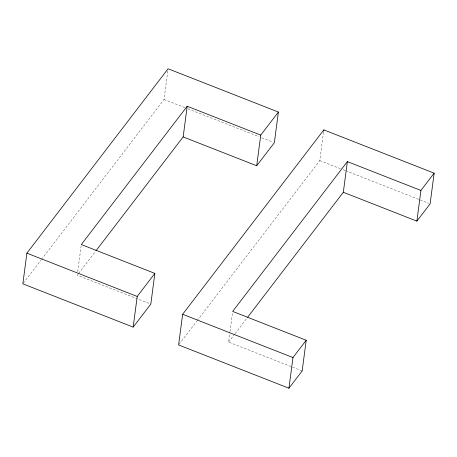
<?xml version="1.0" encoding="UTF-8"?>
<svg xmlns="http://www.w3.org/2000/svg" width="457" height="457" viewBox="0 0 457 457"><rect width="100%" height="100%" fill="white"/><g stroke="black" fill="none" stroke-linecap="round" stroke-linejoin="round"><path stroke-width="0.34" stroke-dasharray="2.29 1.71" d="M77.73 271.726L81.129 245.935M41.473 259.507L164.034 99.437L167.799 70.864M302.163 370.941L228.614 342.087L229.9 332.325M229.991 331.628L232.47 312.811M197.23 320.62L319.791 160.556L323.55 131.976M23.284 283.266L41.039 260.073M78.141 274.074L77.273 275.211L150.821 304.071M78.575 273.509L95.496 251.407M179.041 344.378L196.796 321.185M228.614 342.087L234.675 334.17M235.109 333.604L246.797 318.34M164.034 99.437L185.302 107.783M187.958 108.829L259.073 136.729M261.73 137.774L273.029 142.207M319.791 160.556L340.391 168.639M343.053 169.678L345.046 170.461M345.709 170.724L428.78 203.319"/><path stroke-width="0.69" d="M26.889 253.161L22.85 283.831L133.17 327.115L150.821 304.071L154.86 273.4L81.312 244.541L187.199 106.247L260.747 135.106L278.393 112.056L168.073 68.773L26.889 253.161L137.209 296.444L154.86 273.4M133.17 327.115L137.209 296.444M95.93 250.842L183.16 136.917L187.199 106.247M182.646 314.273L178.607 344.944L288.927 388.227L302.163 370.941L306.201 340.271L232.653 311.417L347.366 161.601L420.914 190.455L434.15 173.169L323.83 129.885L182.646 314.273L292.966 357.563L306.201 340.271M183.16 136.917L256.708 165.777L260.747 135.106M278.393 112.056L274.354 142.727L256.708 165.777M288.927 388.227L292.966 357.563M323.642 131.279L323.83 129.885M247.665 317.209L343.327 192.266L347.366 161.601M343.327 192.266L416.875 221.125L420.914 190.455M434.15 173.169L430.111 203.839L416.875 221.125"/></g></svg>
